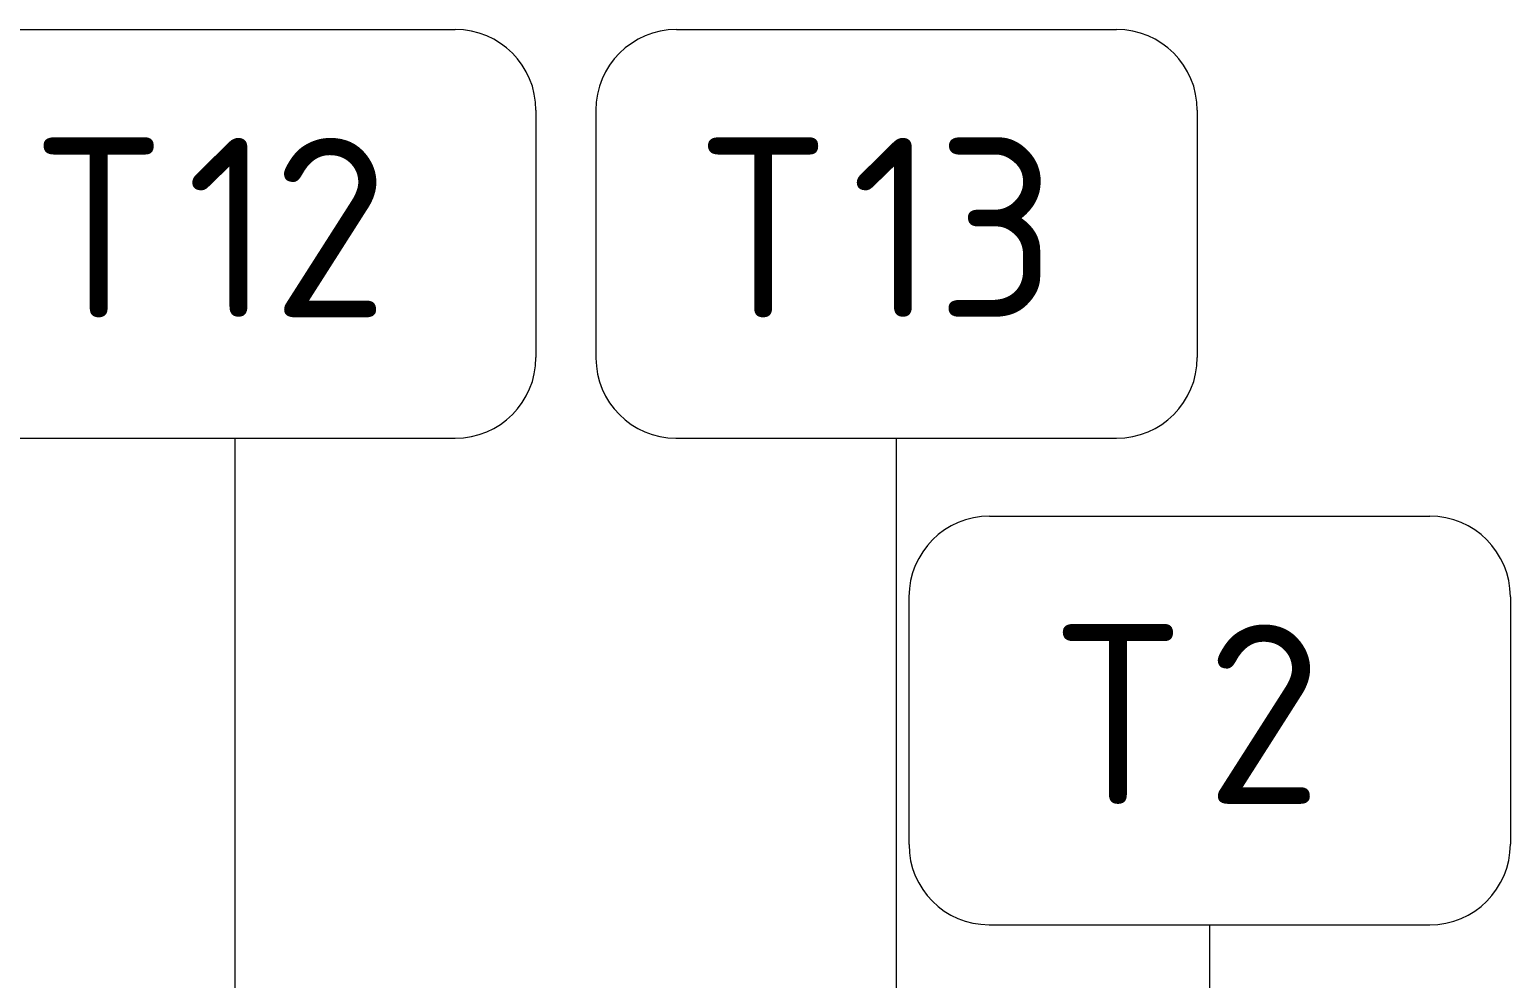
# Model space of a CAD drawing. Header units: millimetres. Extents: x 35092 to 251863, y -8553 to 29549.
# Drawn here: x 53861 to 55512, y 27425 to 28482 of the extents above; entities that cross this region are included whole.
import ezdxf

# ---------------------------------------------------------------- set-up
doc = ezdxf.new("R2010")
doc.units = ezdxf.units.MM
doc.layers.add('I-FURN-IDEN', color=7, linetype='Continuous', lineweight=9)
doc.styles.add('GOST Common', font='GOST_Common.ttf', dxfattribs={"height": 200})

# ---------------------------------------------------------------- blocks, each defined once
blk = doc.blocks.new('Марка_Мебель - В прямоуг_Balcon_Марка-25523697-План расстановки мебели и оборудования 2 этажа в осях 12-23')
at = {"layer": 'I-FURN-IDEN'}
for p, q in [((-2.455, 2.278), (2.455, 2.278)), ((-3.355, 1.378), (-3.355, -1.384)), ((3.355, 1.378), (3.355, -1.378)), ((-2.461, -2.278), (2.455, -2.278))]:
    blk.add_line(p, q, dxfattribs=at)
for centre, radius, start, end in [((-2.455, 1.378), 0.9, 90, 180), ((2.455, 1.378), 0.9, 0, 90), ((-2.461, -1.384), 0.893, 180, 270), ((2.455, -1.378), 0.9, 270, 0)]:
    blk.add_arc(centre, radius, start, end, dxfattribs=at)

msp = doc.modelspace()

# ---------------------------------------------------------------- linework, layer by layer
at = {"layer": 'I-FURN-IDEN'}
for p, q in [((54089.9, 26835), (54089.9, 28026.8)), ((54827.7, 26847.6), (54827.7, 28026.8)), ((55177, 26628.7), (55177, 27484.3))]:
    msp.add_line(p, q, dxfattribs=at)

# ---------------------------------------------------------------- block references
at = {"layer": 'I-FURN-IDEN', "xscale": 99.99999999999993, "yscale": 99.99999999999993, "zscale": 99.99999999999993}
for p in [(54089.9, 28254.6), (54827.7, 28254.6), (55177, 27712.1)]:
    msp.add_blockref('Марка_Мебель - В прямоуг_Balcon_Марка-25523697-План расстановки мебели и оборудования 2 этажа в осях 12-23', p, dxfattribs=at)

# ---------------------------------------------------------------- texts
at = {"layer": 'I-FURN-IDEN', "char_height": 200, "attachment_point": 1, "style": 'GOST Common'}
for s, insert, width in [('\\fGOST Common|b0|i0|c204|p34|;Т', (53869.9, 28361.6), 200.422), ('12', (54035.2, 28361.6), 296.624), ('\\fGOST Common|b0|i0|c204|p34|;Т', (54611.2, 28361.6), 200.422), ('13', (54776.5, 28361.6), 288.607), ('\\fGOST Common|b0|i0|c204|p34|;Т', (55007, 27819.1), 200.422), ('\\fGOST Common|b0|i0|c204|p34|;2', (55172.4, 27819.1), 176.371)]:
    msp.add_mtext(s, dxfattribs=dict(at, insert=insert, width=width))

doc.saveas('drawing.dxf')
